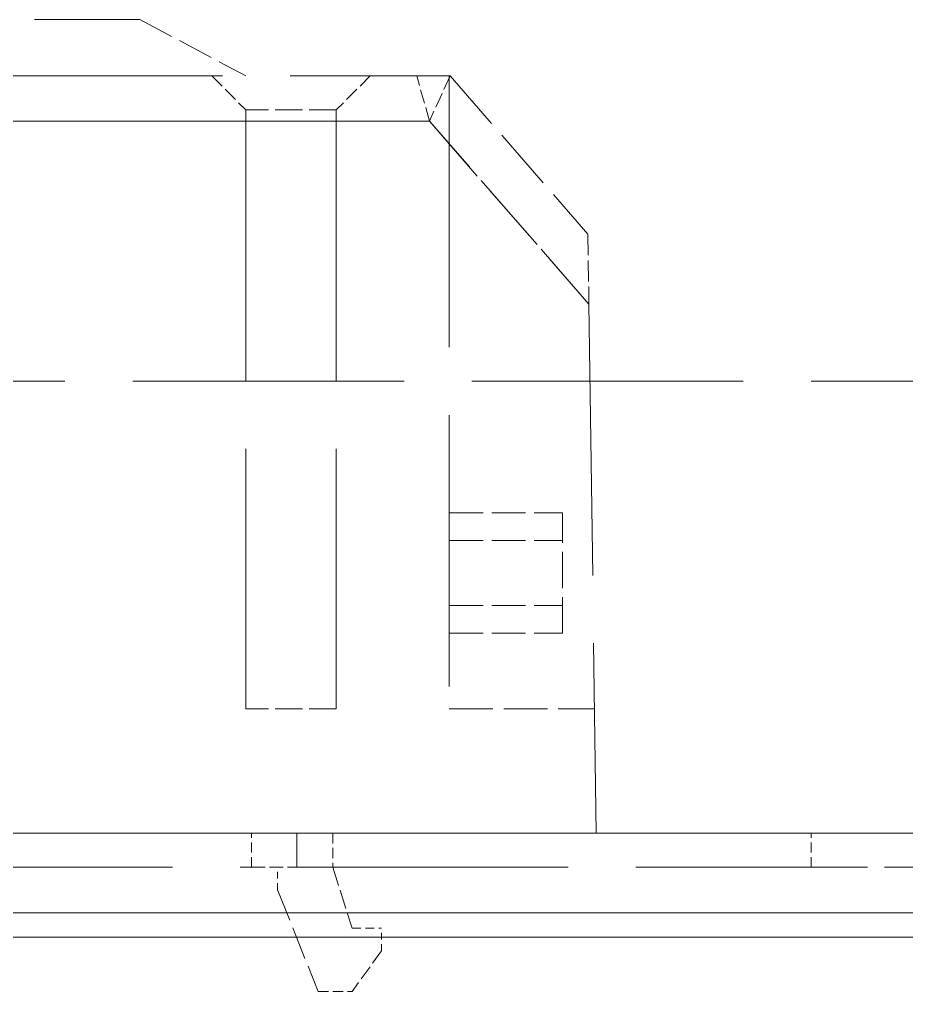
# Model space of a CAD drawing. Extents: x 23 to 587, y 4 to 413.
# Drawn here: x 229.9 to 249.52, y 173.42 to 194.92 of the extents above; entities that cross this region are included whole.
import ezdxf

# ---------------------------------------------------------------- set-up
doc = ezdxf.new("R2010")
doc.units = 0
doc.linetypes.add('DASHED', pattern=[15, 12, -3])
doc.layers.get('0').update_dxf_attribs({"lineweight": 13})

# ---------------------------------------------------------------- blocks, each defined once
blk = doc.blocks.new('BLOCK372')
at = {"color": 7, "linetype": 'DASHED', "lineweight": 13, "ltscale": 0.466421}
blk.add_line((236.047, 126.9), (254.704, 126.9), dxfattribs=at)
at = {"color": 7, "linetype": 'DASHED', "lineweight": 13, "ltscale": 0.13268}
blk.add_line((254.704, 126.9), (259.385, 124.4), dxfattribs=at)
at = {"color": 7, "linetype": 'DASHED', "lineweight": 13}
for p, q in [((216.355, 124.4), (268.425, 124.4)), ((268.39, 124.4), (268.39, 96.4)), ((259.39, 122.9), (259.39, 96.4)), ((259.39, 122.9), (259.39, 96.4)), ((263.39, 122.9), (263.39, 96.4)), ((263.39, 122.9), (263.39, 96.4)), ((267.514, 122.4), (214.328, 122.4)), ((214.328, 122.4), (267.514, 122.4)), ((274.565, 114.307), (274.89, 90.9)), ((119.39, 110.9), (369.39, 110.9)), ((14.39, 90.9), (474.39, 90.9)), ((213.89, 90.9), (274.89, 90.9)), ((229.14, 90.9), (259.64, 90.9)), ((261.64, 90.9), (284.39, 90.9)), ((229.14, 89.4), (259.64, 89.4)), ((261.64, 89.4), (284.39, 89.4)), ((-65.61, 87.388), (556.39, 87.388))]:
    blk.add_line(p, q, dxfattribs=at)
at = {"color": 7, "linetype": 'DASHED', "lineweight": 13, "ltscale": 0.053033}
for p, q in [((257.89, 124.4), (259.39, 122.9)), ((257.89, 124.4), (259.39, 122.9)), ((264.89, 124.4), (263.39, 122.9)), ((264.89, 124.4), (263.39, 122.9))]:
    blk.add_line(p, q, dxfattribs=at)
at = {"color": 7, "linetype": 'DASHED', "lineweight": 13, "ltscale": 0.051935}
blk.add_line((267.514, 122.4), (266.951, 124.4), dxfattribs=at)
at = {"color": 7, "linetype": 'DASHED', "lineweight": 13, "ltscale": 0.054931}
blk.add_line((268.425, 124.4), (267.514, 122.4), dxfattribs=at)
at = {"color": 7, "linetype": 'DASHED', "lineweight": 13, "ltscale": 0.232065}
blk.add_line((268.425, 124.4), (274.522, 117.401), dxfattribs=at)
at = {"color": 7, "linetype": 'DASHED', "lineweight": 13, "ltscale": 0.1}
for p, q in [((263.39, 122.9), (259.39, 122.9)), ((263.39, 122.9), (259.39, 122.9)), ((263.39, 122.9), (259.39, 122.9)), ((263.39, 122.9), (259.39, 122.9)), ((263.39, 96.4), (259.39, 96.4))]:
    blk.add_line(p, q, dxfattribs=at)
at = {"color": 7, "linetype": 'DASHED', "lineweight": 13, "ltscale": 0.268353}
blk.add_line((274.565, 114.307), (267.514, 122.4), dxfattribs=at)
at = {"color": 7, "linetype": 'DASHED', "lineweight": 13, "ltscale": 0.268345}
blk.add_line((267.514, 122.4), (274.565, 114.307), dxfattribs=at)
at = {"color": 7, "linetype": 'DASHED', "lineweight": 13, "ltscale": 0.077359}
blk.add_line((274.522, 117.401), (274.565, 114.307), dxfattribs=at)
at = {"color": 7, "linetype": 'DASHED', "lineweight": 13, "ltscale": 0.125}
for p, q in [((268.39, 105.074), (273.39, 105.074)), ((268.39, 105.074), (273.39, 105.074)), ((268.39, 103.856), (273.39, 103.856)), ((268.39, 103.856), (273.39, 103.856)), ((268.39, 100.97), (273.39, 100.97)), ((268.39, 100.97), (273.39, 100.97)), ((268.39, 99.752), (273.39, 99.752)), ((268.39, 99.752), (273.39, 99.752))]:
    blk.add_line(p, q, dxfattribs=at)
at = {"color": 7, "linetype": 'DASHED', "lineweight": 13, "ltscale": 0.133029}
blk.add_line((273.39, 99.752), (273.39, 105.074), dxfattribs=at)
at = {"color": 7, "linetype": 'DASHED', "lineweight": 13, "ltscale": 0.072139}
blk.add_line((268.39, 100.97), (268.39, 103.856), dxfattribs=at)
at = {"color": 7, "linetype": 'DASHED', "lineweight": 13, "ltscale": 0.16059}
blk.add_line((268.39, 96.4), (274.814, 96.4), dxfattribs=at)
at = {"color": 7, "linetype": 'DASHED', "lineweight": 13, "ltscale": 0.0375}
for p, q in [((259.64, 89.4), (259.64, 90.9)), ((261.64, 90.9), (261.64, 89.4)), ((261.64, 89.4), (261.64, 90.9)), ((263.24, 90.9), (263.24, 89.4)), ((284.39, 89.4), (284.39, 90.9)), ((262.59, 83.9), (264.09, 83.9))]:
    blk.add_line(p, q, dxfattribs=at)
at = {"color": 7, "linetype": 'DASHED', "lineweight": 13, "ltscale": 0.05}
for p, q in [((259.64, 90.9), (261.64, 90.9)), ((259.64, 89.4), (261.64, 89.4))]:
    blk.add_line(p, q, dxfattribs=at)
at = {"color": 7, "linetype": 'DASHED', "lineweight": 13, "ltscale": 0.25}
for p, q in [((294.39, 90.9), (284.39, 90.9)), ((294.39, 89.4), (284.39, 89.4))]:
    blk.add_line(p, q, dxfattribs=at)
at = {"color": 7, "linetype": 'DASHED', "lineweight": 13, "ltscale": 0.02125}
blk.add_line((260.79, 89.4), (261.64, 89.4), dxfattribs=at)
at = {"color": 7, "linetype": 'DASHED', "lineweight": 13, "ltscale": 0.025}
for p, q in [((260.79, 88.4), (260.79, 89.4)), ((265.39, 85.7), (265.39, 86.7))]:
    blk.add_line(p, q, dxfattribs=at)
at = {"color": 7, "linetype": 'DASHED', "lineweight": 13, "ltscale": 0.070766}
blk.add_line((263.24, 89.4), (264.09, 86.7), dxfattribs=at)
at = {"color": 7, "linetype": 'DASHED', "lineweight": 13, "ltscale": 0.121166}
blk.add_line((260.79, 88.4), (262.59, 83.9), dxfattribs=at)
at = {"color": 7, "lineweight": 13}
for p, q in [((-65.61, 87.388), (554.39, 87.388)), ((-65.61, 86.306), (554.39, 86.306))]:
    blk.add_line(p, q, dxfattribs=at)
at = {"color": 7, "linetype": 'DASHED', "lineweight": 13, "ltscale": 0.0325}
blk.add_line((264.09, 86.7), (265.39, 86.7), dxfattribs=at)
at = {"color": 7, "linetype": 'DASHED', "lineweight": 13, "ltscale": 0.055509}
blk.add_line((265.39, 85.7), (264.09, 83.9), dxfattribs=at)

msp = doc.modelspace()

# ---------------------------------------------------------------- block references
at = {"lineweight": 0, "xscale": 0.5, "yscale": 0.5, "zscale": 0.5}
msp.add_blockref('BLOCK372', (105.216, 131.474), dxfattribs=at)

doc.saveas('drawing.dxf')
